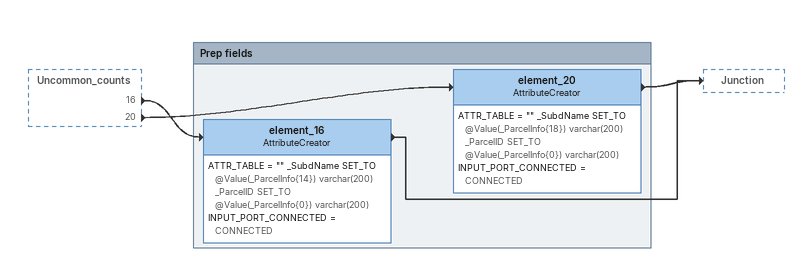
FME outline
Uncommon_counts [outside]
    16 -> element_16
    20 -> element_20

Bookmark: Prep fields
element_20: AttributeCreator
    ATTR_TABLE = "" _SubdName SET_TO @Value(_ParcelInfo{18}) varchar(200)  _ParcelID SET_TO @Value(_ParcelInfo{0}) varchar(200)
    INPUT_PORT_CONNECTED = CONNECTED
    -> Junction
element_16: AttributeCreator
    ATTR_TABLE = "" _SubdName SET_TO @Value(_ParcelInfo{14}) varchar(200)  _ParcelID SET_TO @Value(_ParcelInfo{0}) varchar(200)
    INPUT_PORT_CONNECTED = CONNECTED
    -> Junction
